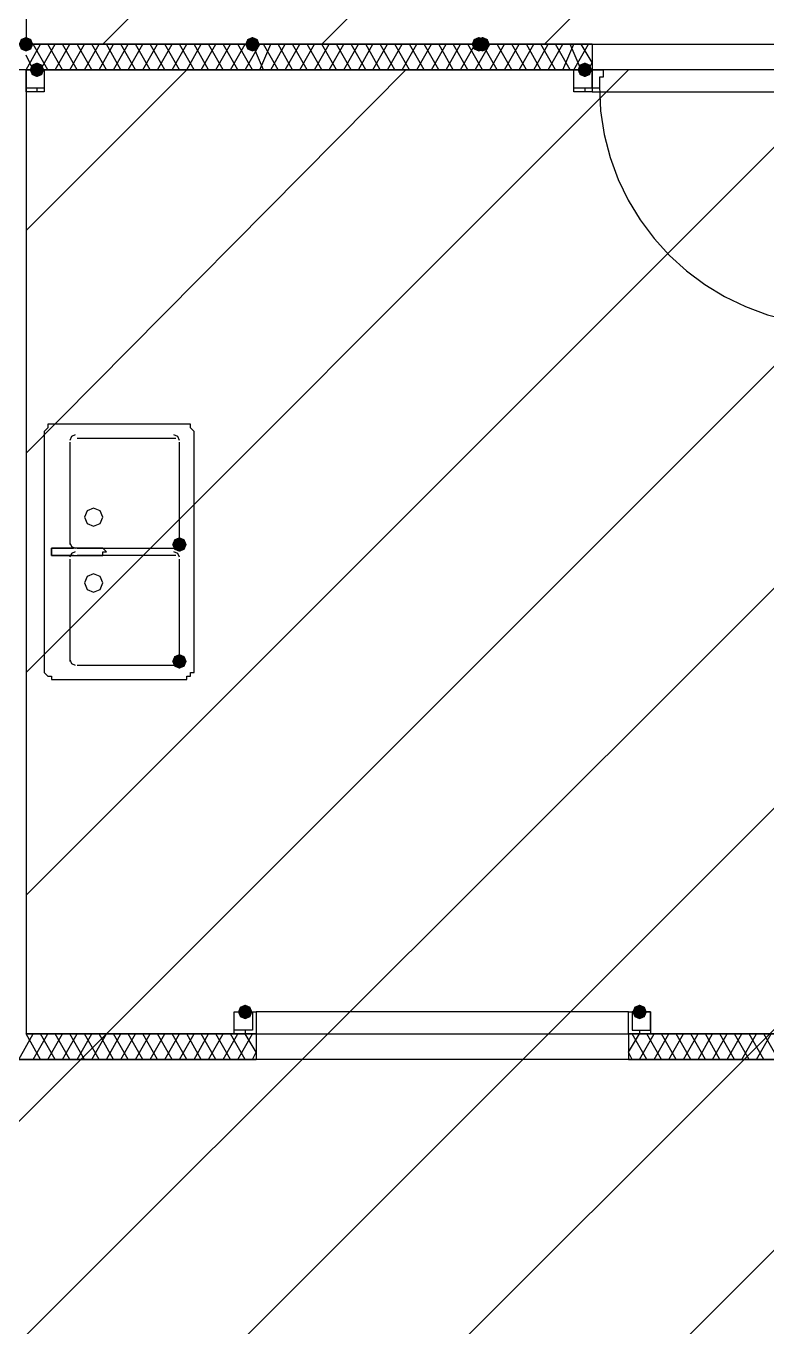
# Model space of a CAD drawing. Header units: millimetres. Extents: x 0 to 420, y 0 to 297.
# Drawn here: x 118.28 to 126.87, y 149.82 to 164.89 of the extents above; entities that cross this region are included whole.
import ezdxf

# ---------------------------------------------------------------- set-up
doc = ezdxf.new("R2010")
doc.units = ezdxf.units.MM
doc.layers.get('0').update_dxf_attribs({"linetype": 'CONTINUOUS'})

msp = doc.modelspace()

# ---------------------------------------------------------------- hatches: boundary and pattern name
at = {"true_color": 0x0000fe}
for points in [[(118.364, 164.676667), (118.339129, 164.616871), (118.279333, 164.592), (118.219538, 164.616871), (118.194667, 164.676667), (118.219537, 164.736462), (118.279333, 164.761333), (118.339129, 164.736463)], [(118.364, 164.676667), (118.339129, 164.616871), (118.279333, 164.592), (118.219538, 164.616871), (118.194667, 164.676667), (118.219537, 164.736462), (118.279333, 164.761333), (118.339129, 164.736463)], [(120.988667, 164.676667), (120.963796, 164.616871), (120.904, 164.592), (120.844204, 164.616871), (120.819333, 164.676667), (120.844204, 164.736462), (120.904, 164.761333), (120.963796, 164.736463)], [(120.988667, 164.676667), (120.963796, 164.616871), (120.904, 164.592), (120.844204, 164.616871), (120.819333, 164.676667), (120.844204, 164.736462), (120.904, 164.761333), (120.963796, 164.736463)], [(123.613333, 164.676667), (123.588463, 164.616871), (123.528667, 164.592), (123.468871, 164.616871), (123.444, 164.676667), (123.468871, 164.736462), (123.528667, 164.761333), (123.588462, 164.736463)], [(123.655667, 164.676667), (123.630796, 164.616871), (123.571, 164.592), (123.511204, 164.616871), (123.486333, 164.676667), (123.511204, 164.736462), (123.571, 164.761333), (123.630796, 164.736463)]]:
    msp.add_hatch(color=0, dxfattribs=at).paths.add_polyline_path(points, flags=0)
at = {"true_color": 0x000007}
h = msp.add_hatch(color=0, dxfattribs=at)
h.paths.add_polyline_path([(118.279333, 164.676667), (124.841, 164.676667)], flags=0)
h.paths.add_polyline_path([(124.841, 164.676667), (118.279333, 164.676667)], flags=0)
for points in [[(118.491, 164.380333), (118.466129, 164.320537), (118.406333, 164.295667), (118.346537, 164.320537), (118.321667, 164.380333), (118.346537, 164.440129), (118.406333, 164.465), (118.466129, 164.440129)], [(124.841, 164.380333), (124.816129, 164.320537), (124.756333, 164.295667), (124.696537, 164.320537), (124.671667, 164.380333), (124.696537, 164.440129), (124.756333, 164.465), (124.816129, 164.440129)], [(120.142, 158.877), (120.117129, 158.817204), (120.057333, 158.792333), (119.997538, 158.817204), (119.972667, 158.877), (119.997537, 158.936796), (120.057333, 158.961667), (120.117129, 158.936796)], [(120.142, 157.522333), (120.117129, 157.462538), (120.057333, 157.437667), (119.997538, 157.462538), (119.972667, 157.522333), (119.997537, 157.582129), (120.057333, 157.607), (120.117129, 157.582129)], [(120.904, 153.458333), (120.879129, 153.398537), (120.819333, 153.373667), (120.759538, 153.398537), (120.734667, 153.458333), (120.759537, 153.518129), (120.819333, 153.543), (120.879129, 153.518129)], [(125.476, 153.458333), (125.451129, 153.398537), (125.391333, 153.373667), (125.331537, 153.398537), (125.306667, 153.458333), (125.331537, 153.518129), (125.391333, 153.543), (125.451129, 153.518129)]]:
    msp.add_hatch(color=0, dxfattribs=at).paths.add_polyline_path(points, flags=0)

# ---------------------------------------------------------------- linework, layer by layer
at = {"color": 0, "true_color": 0x000020}
for points in [[(119.168335, 164.676666), (143.298334, 188.848999)], [(121.708335, 164.676666), (145.880668, 188.848999)], [(124.290668, 164.676666), (148.420668, 188.848999)]]:
    msp.add_lwpolyline(points, dxfattribs=at)
at = {"color": 0, "true_color": 0x0000ab}
msp.add_lwpolyline([(118.279333, 164.676667), (134.874, 164.676667), (134.874, 171.323), (118.279333, 171.323)], close=True, dxfattribs=at)
at = {"color": 0, "true_color": 0x000007}
for points in [[(118.279333, 164.380333), (118.448667, 164.676667)], [(124.841, 164.676667), (118.279333, 164.676667), (124.841, 164.676667), (118.279333, 164.676667)], [(124.841, 164.676667), (118.279333, 164.676667)], [(118.533333, 164.380333), (118.364, 164.676667)], [(118.448667, 164.380333), (118.618, 164.676667)], [(118.702667, 164.380333), (118.533333, 164.676667)], [(118.618, 164.380333), (118.787333, 164.676667)], [(118.872, 164.380333), (118.702667, 164.676667)], [(118.787333, 164.380333), (118.956667, 164.676667)], [(119.041333, 164.380333), (118.872, 164.676667)], [(118.956667, 164.380333), (119.126, 164.676667)], [(119.210667, 164.380333), (119.041333, 164.676667)], [(119.126, 164.380333), (119.295333, 164.676667)], [(119.38, 164.380333), (119.210667, 164.676667)], [(119.295333, 164.380333), (119.464667, 164.676667)], [(119.549333, 164.380333), (119.38, 164.676667)], [(119.464667, 164.380333), (119.634, 164.676667)], [(119.718667, 164.380333), (119.549333, 164.676667)], [(119.634, 164.380333), (119.803333, 164.676667)], [(119.888, 164.380333), (119.718667, 164.676667)], [(119.803333, 164.380333), (119.972667, 164.676667)], [(120.057333, 164.380333), (119.888, 164.676667)], [(119.972667, 164.380333), (120.142, 164.676667)], [(120.226667, 164.380333), (120.057333, 164.676667)], [(120.142, 164.380333), (120.311333, 164.676667)], [(120.396, 164.380333), (120.226667, 164.676667)], [(120.311333, 164.380333), (120.480667, 164.676667)], [(120.565333, 164.380333), (120.396, 164.676667)], [(120.480667, 164.380333), (120.65, 164.676667)], [(120.734667, 164.380333), (120.565333, 164.676667)], [(120.65, 164.380333), (120.819333, 164.676667)], [(120.904, 164.380333), (120.734667, 164.676667)], [(120.819333, 164.380333), (120.988667, 164.676667)], [(121.031, 164.380333), (120.904, 164.676667)], [(120.988667, 164.380333), (121.115667, 164.676667)], [(121.200333, 164.380333), (121.031, 164.676667)], [(121.115667, 164.380333), (121.285, 164.676667)], [(121.369667, 164.380333), (121.200333, 164.676667)], [(121.285, 164.380333), (121.454333, 164.676667)], [(121.539, 164.380333), (121.369667, 164.676667)], [(121.454333, 164.380333), (121.623667, 164.676667)], [(121.708333, 164.380333), (121.539, 164.676667)], [(121.623667, 164.380333), (121.793, 164.676667)], [(121.877667, 164.380333), (121.708333, 164.676667)], [(121.793, 164.380333), (121.962333, 164.676667)], [(122.047, 164.380333), (121.877667, 164.676667)], [(121.962333, 164.380333), (122.131667, 164.676667)], [(122.216333, 164.380333), (122.047, 164.676667)], [(122.131667, 164.380333), (122.301, 164.676667)], [(122.385667, 164.380333), (122.216333, 164.676667)], [(122.301, 164.380333), (122.470333, 164.676667)], [(122.555, 164.380333), (122.385667, 164.676667)], [(122.470333, 164.380333), (122.639667, 164.676667)], [(122.724333, 164.380333), (122.555, 164.676667)], [(122.639667, 164.380333), (122.809, 164.676667)], [(122.893667, 164.380333), (122.724333, 164.676667)], [(122.809, 164.380333), (122.978333, 164.676667)], [(123.063, 164.380333), (122.893667, 164.676667)], [(122.978333, 164.380333), (123.147667, 164.676667)], [(123.232333, 164.380333), (123.063, 164.676667)], [(123.147667, 164.380333), (123.317, 164.676667)], [(123.401667, 164.380333), (123.232333, 164.676667)], [(123.317, 164.380333), (123.486333, 164.676667)], [(123.571, 164.380333), (123.401667, 164.676667)], [(123.486333, 164.380333), (123.655667, 164.676667)], [(123.740333, 164.380333), (123.571, 164.676667)], [(123.655667, 164.380333), (123.825, 164.676667)], [(123.909667, 164.380333), (123.740333, 164.676667)], [(123.825, 164.380333), (123.994333, 164.676667)], [(124.079, 164.380333), (123.909667, 164.676667)], [(123.994333, 164.380333), (124.163667, 164.676667)], [(124.248333, 164.380333), (124.079, 164.676667)], [(124.163667, 164.380333), (124.333, 164.676667)], [(124.417667, 164.380333), (124.248333, 164.676667)], [(124.333, 164.380333), (124.502333, 164.676667)], [(124.587, 164.380333), (124.417667, 164.676667)], [(124.502333, 164.380333), (124.629333, 164.676667)], [(124.714, 164.380333), (124.587, 164.676667)], [(124.629333, 164.380333), (124.798667, 164.676667)], [(124.841, 164.465), (124.714, 164.676667)], [(124.841, 164.676667), (124.841, 164.380333)], [(124.841, 164.676667), (124.841, 164.380333)], [(118.364, 164.380333), (118.279333, 164.549667)], [(124.798667, 164.380333), (124.841, 164.465)], [(118.279335, 164.380333), (113.326335, 164.380333)], [(118.279333, 164.380333), (124.841, 164.380333)], [(126.322667, 164.380333), (124.841, 164.380333), (124.841, 164.253333)], [(127.804333, 164.253333), (127.804333, 164.380333), (126.322667, 164.380333)], [(118.406333, 164.168667), (118.406333, 164.126333)], [(124.756333, 164.168667), (124.756333, 164.126333)], [(124.841, 164.253333), (124.841, 164.126333), (126.322667, 164.126333)], [(124.925667, 164.189833), (124.939982, 163.906325), (124.982, 163.631006), (125.050326, 163.365272), (125.143568, 163.110515), (125.26033, 162.86813), (125.399219, 162.639509), (125.558842, 162.426048), (125.737805, 162.229139), (125.934714, 162.050176), (126.148176, 161.890552), (126.376796, 161.751663), (126.619182, 161.634901), (126.873939, 161.54166), (127.139673, 161.473334), (127.414991, 161.431316), (127.6985, 161.417)], [(126.322667, 164.126333), (127.804333, 164.126333), (127.804333, 164.253333)], [(118.850833, 160.147), (118.805939, 160.128394), (118.787333, 160.0835)], [(118.787333, 160.062333), (118.787333, 158.877)], [(120.015, 160.104667), (118.872, 160.104667)], [(120.057333, 160.0835), (120.038728, 160.128394), (119.993833, 160.147)], [(120.057333, 158.877), (120.057333, 160.062333)], [(118.787333, 158.898167), (118.805939, 158.853272), (118.850833, 158.834667)], [(119.993833, 158.834667), (120.038728, 158.853272), (120.057333, 158.898167)], [(118.850833, 158.792333), (118.805939, 158.773728), (118.787333, 158.728833)], [(118.787333, 158.707667), (118.787333, 157.522333)], [(118.872, 158.834667), (120.015, 158.834667)], [(120.015, 158.75), (118.872, 158.75)], [(120.057333, 158.728833), (120.038728, 158.773728), (119.993833, 158.792333)], [(120.057333, 157.522333), (120.057333, 158.707667)], [(118.787333, 157.5435), (118.805939, 157.498606), (118.850833, 157.48)], [(119.993833, 157.48), (120.038728, 157.498606), (120.057333, 157.5435)], [(118.872, 157.48), (120.015, 157.48)], [(123.105333, 153.458333), (120.946333, 153.458333), (120.946333, 153.331333)], [(125.264333, 153.331333), (125.264333, 153.458333), (123.105333, 153.458333)], [(120.946333, 153.331333), (120.946333, 153.204333), (123.105333, 153.204333)], [(123.105333, 153.204333), (125.264333, 153.204333), (125.264333, 153.331333)], [(118.194667, 152.908), (118.364, 153.204333)], [(118.448667, 152.908), (118.279333, 153.204333)], [(120.946333, 153.204333), (118.279333, 153.204333)], [(118.364, 152.908), (118.533333, 153.204333)], [(118.618, 152.908), (118.448667, 153.204333)], [(118.533333, 152.908), (118.702667, 153.204333)], [(118.787333, 152.908), (118.618, 153.204333)], [(118.702667, 152.908), (118.872, 153.204333)], [(118.956667, 152.908), (118.787333, 153.204333)], [(118.872, 152.908), (119.041333, 153.204333)], [(119.126, 152.908), (118.956667, 153.204333)], [(119.041333, 152.908), (119.210667, 153.204333)], [(119.295333, 152.908), (119.126, 153.204333)], [(119.210667, 152.908), (119.38, 153.204333)], [(119.464667, 152.908), (119.295333, 153.204333)], [(119.38, 152.908), (119.549333, 153.204333)], [(119.634, 152.908), (119.464667, 153.204333)], [(119.549333, 152.908), (119.718667, 153.204333)], [(119.803333, 152.908), (119.634, 153.204333)], [(119.718667, 152.908), (119.888, 153.204333)], [(119.972667, 152.908), (119.803333, 153.204333)], [(119.888, 152.908), (120.057333, 153.204333)], [(120.142, 152.908), (119.972667, 153.204333)], [(120.057333, 152.908), (120.226667, 153.204333)], [(120.311333, 152.908), (120.142, 153.204333)], [(120.226667, 152.908), (120.396, 153.204333)], [(120.480667, 152.908), (120.311333, 153.204333)], [(120.396, 152.908), (120.565333, 153.204333)], [(120.65, 152.908), (120.480667, 153.204333)], [(120.565333, 152.908), (120.734667, 153.204333)], [(120.819333, 152.908), (120.65, 153.204333)], [(120.734667, 152.908), (120.904, 153.204333)], [(120.819333, 153.246667), (120.819333, 153.204333)], [(120.946333, 152.992667), (120.819333, 153.204333)], [(120.946333, 153.204333), (120.946333, 152.908)], [(120.946333, 153.204333), (120.946333, 152.908)], [(125.264333, 152.992667), (125.391333, 153.204333)], [(125.264333, 153.204333), (125.264333, 152.908)], [(125.264333, 153.204333), (125.264333, 152.908)], [(130.090333, 153.204333), (125.264333, 153.204333)], [(125.476, 152.908), (125.306667, 153.204333)], [(125.391333, 153.246667), (125.391333, 153.204333)], [(125.391333, 152.908), (125.560667, 153.204333)], [(125.645333, 152.908), (125.476, 153.204333)], [(125.560667, 152.908), (125.73, 153.204333)], [(125.814667, 152.908), (125.645333, 153.204333)], [(125.73, 152.908), (125.899333, 153.204333)], [(125.984, 152.908), (125.814667, 153.204333)], [(125.899333, 152.908), (126.068667, 153.204333)], [(126.153333, 152.908), (125.984, 153.204333)], [(126.068667, 152.908), (126.238, 153.204333)], [(126.322667, 152.908), (126.153333, 153.204333)], [(126.238, 152.908), (126.407333, 153.204333)], [(126.492, 152.908), (126.322667, 153.204333)], [(126.407333, 152.908), (126.576667, 153.204333)], [(126.661333, 152.908), (126.492, 153.204333)], [(126.576667, 152.908), (126.746, 153.204333)], [(126.830667, 152.908), (126.661333, 153.204333)], [(126.746, 152.908), (126.915333, 153.204333)], [(127, 152.908), (126.830667, 153.204333)], [(120.904, 152.908), (120.946333, 152.992667)], [(125.306667, 152.908), (125.264333, 152.992667)], [(105.664, 152.908), (120.946333, 152.908)], [(125.264333, 152.908), (130.090333, 152.908)]]:
    msp.add_lwpolyline(points, dxfattribs=at)
for points in [[(118.279333, 164.676667), (124.841, 164.676667)], [(124.841, 164.676667), (118.279333, 164.676667)], [(124.841, 164.676667), (118.279333, 164.676667), (124.841, 164.676667), (118.279333, 164.676667)], [(118.279333, 164.380333), (118.491, 164.380333), (118.491, 164.168667), (118.279333, 164.168667), (118.279333, 164.380333), (118.491, 164.380333), (118.491, 164.126333), (118.279333, 164.126333)], [(118.279333, 164.380333), (118.279333, 153.204333), (134.874, 153.204333), (134.874, 164.380333)], [(124.629333, 164.380333), (124.841, 164.380333), (124.841, 164.168667), (124.629333, 164.168667), (124.629333, 164.380333), (124.841, 164.380333), (124.841, 164.126333), (124.629333, 164.126333)], [(124.968, 164.380333), (124.968, 164.295667), (124.925667, 164.295667), (124.925667, 164.168667), (124.841, 164.168667), (124.841, 164.380333)], [(120.226667, 157.395333), (120.226667, 160.189333), (120.184333, 160.231667), (120.184333, 160.274), (120.142, 160.274), (118.575667, 160.274), (118.533333, 160.274), (118.533333, 160.231667), (118.491, 160.189333), (118.491, 157.395333), (118.533333, 157.353), (118.575667, 157.353), (118.575667, 157.310667), (120.142, 157.310667), (120.142, 157.353), (120.184333, 157.353), (120.184333, 157.395333)], [(119.168333, 159.1945), (119.13734, 159.26934), (119.0625, 159.300333), (118.98766, 159.26934), (118.956667, 159.1945), (118.98766, 159.11966), (119.0625, 159.088667), (119.13734, 159.11966)], [(119.168333, 158.75), (119.168333, 158.792333), (119.210667, 158.792333), (119.168333, 158.834667), (118.618, 158.834667), (118.575667, 158.834667), (118.575667, 158.792333), (118.575667, 158.75), (118.618, 158.75)], [(118.745, 158.75), (118.618, 158.75), (118.575667, 158.75), (118.575667, 158.792333), (118.575667, 158.834667), (118.618, 158.834667), (118.745, 158.834667), (118.575667, 158.834667), (118.575667, 158.75)], [(118.829667, 158.834667), (118.745, 158.834667)], [(118.829667, 158.75), (118.745, 158.75)], [(119.168333, 158.4325), (119.13734, 158.50734), (119.0625, 158.538333), (118.98766, 158.50734), (118.956667, 158.4325), (118.98766, 158.35766), (119.0625, 158.326667), (119.13734, 158.35766)], [(120.692333, 153.458333), (120.904, 153.458333), (120.904, 153.246667), (120.692333, 153.246667), (120.692333, 153.458333), (120.946333, 153.458333), (120.946333, 153.204333), (120.692333, 153.204333)], [(125.264333, 153.458333), (125.518333, 153.458333), (125.518333, 153.204333), (125.264333, 153.204333)], [(125.306667, 153.458333), (125.306667, 153.246667), (125.518333, 153.246667), (125.518333, 153.458333)], [(105.664, 124.502333), (122.174, 124.502333), (122.174, 118.448667), (134.874, 118.448667), (134.874, 152.908), (105.664, 152.908), (105.664, 136.567333)]]:
    msp.add_lwpolyline(points, close=True, dxfattribs=at)
at = {"color": 0, "true_color": 0x000001}
for points in [[(105.664001, 139.657666), (130.386668, 164.380333)], [(105.664001, 137.117666), (132.969001, 164.380333)], [(105.664001, 134.535333), (135.509001, 164.380333)], [(105.664001, 131.995333), (138.091334, 164.380333)], [(105.664001, 129.412999), (140.631334, 164.380333)], [(118.279335, 162.517666), (120.142001, 164.380333)], [(118.279335, 159.935333), (122.682001, 164.380333)], [(118.279335, 157.395333), (125.264335, 164.380333)], [(118.279335, 154.812999), (127.846668, 164.380333)]]:
    msp.add_lwpolyline(points, dxfattribs=at)

doc.saveas('drawing.dxf')
